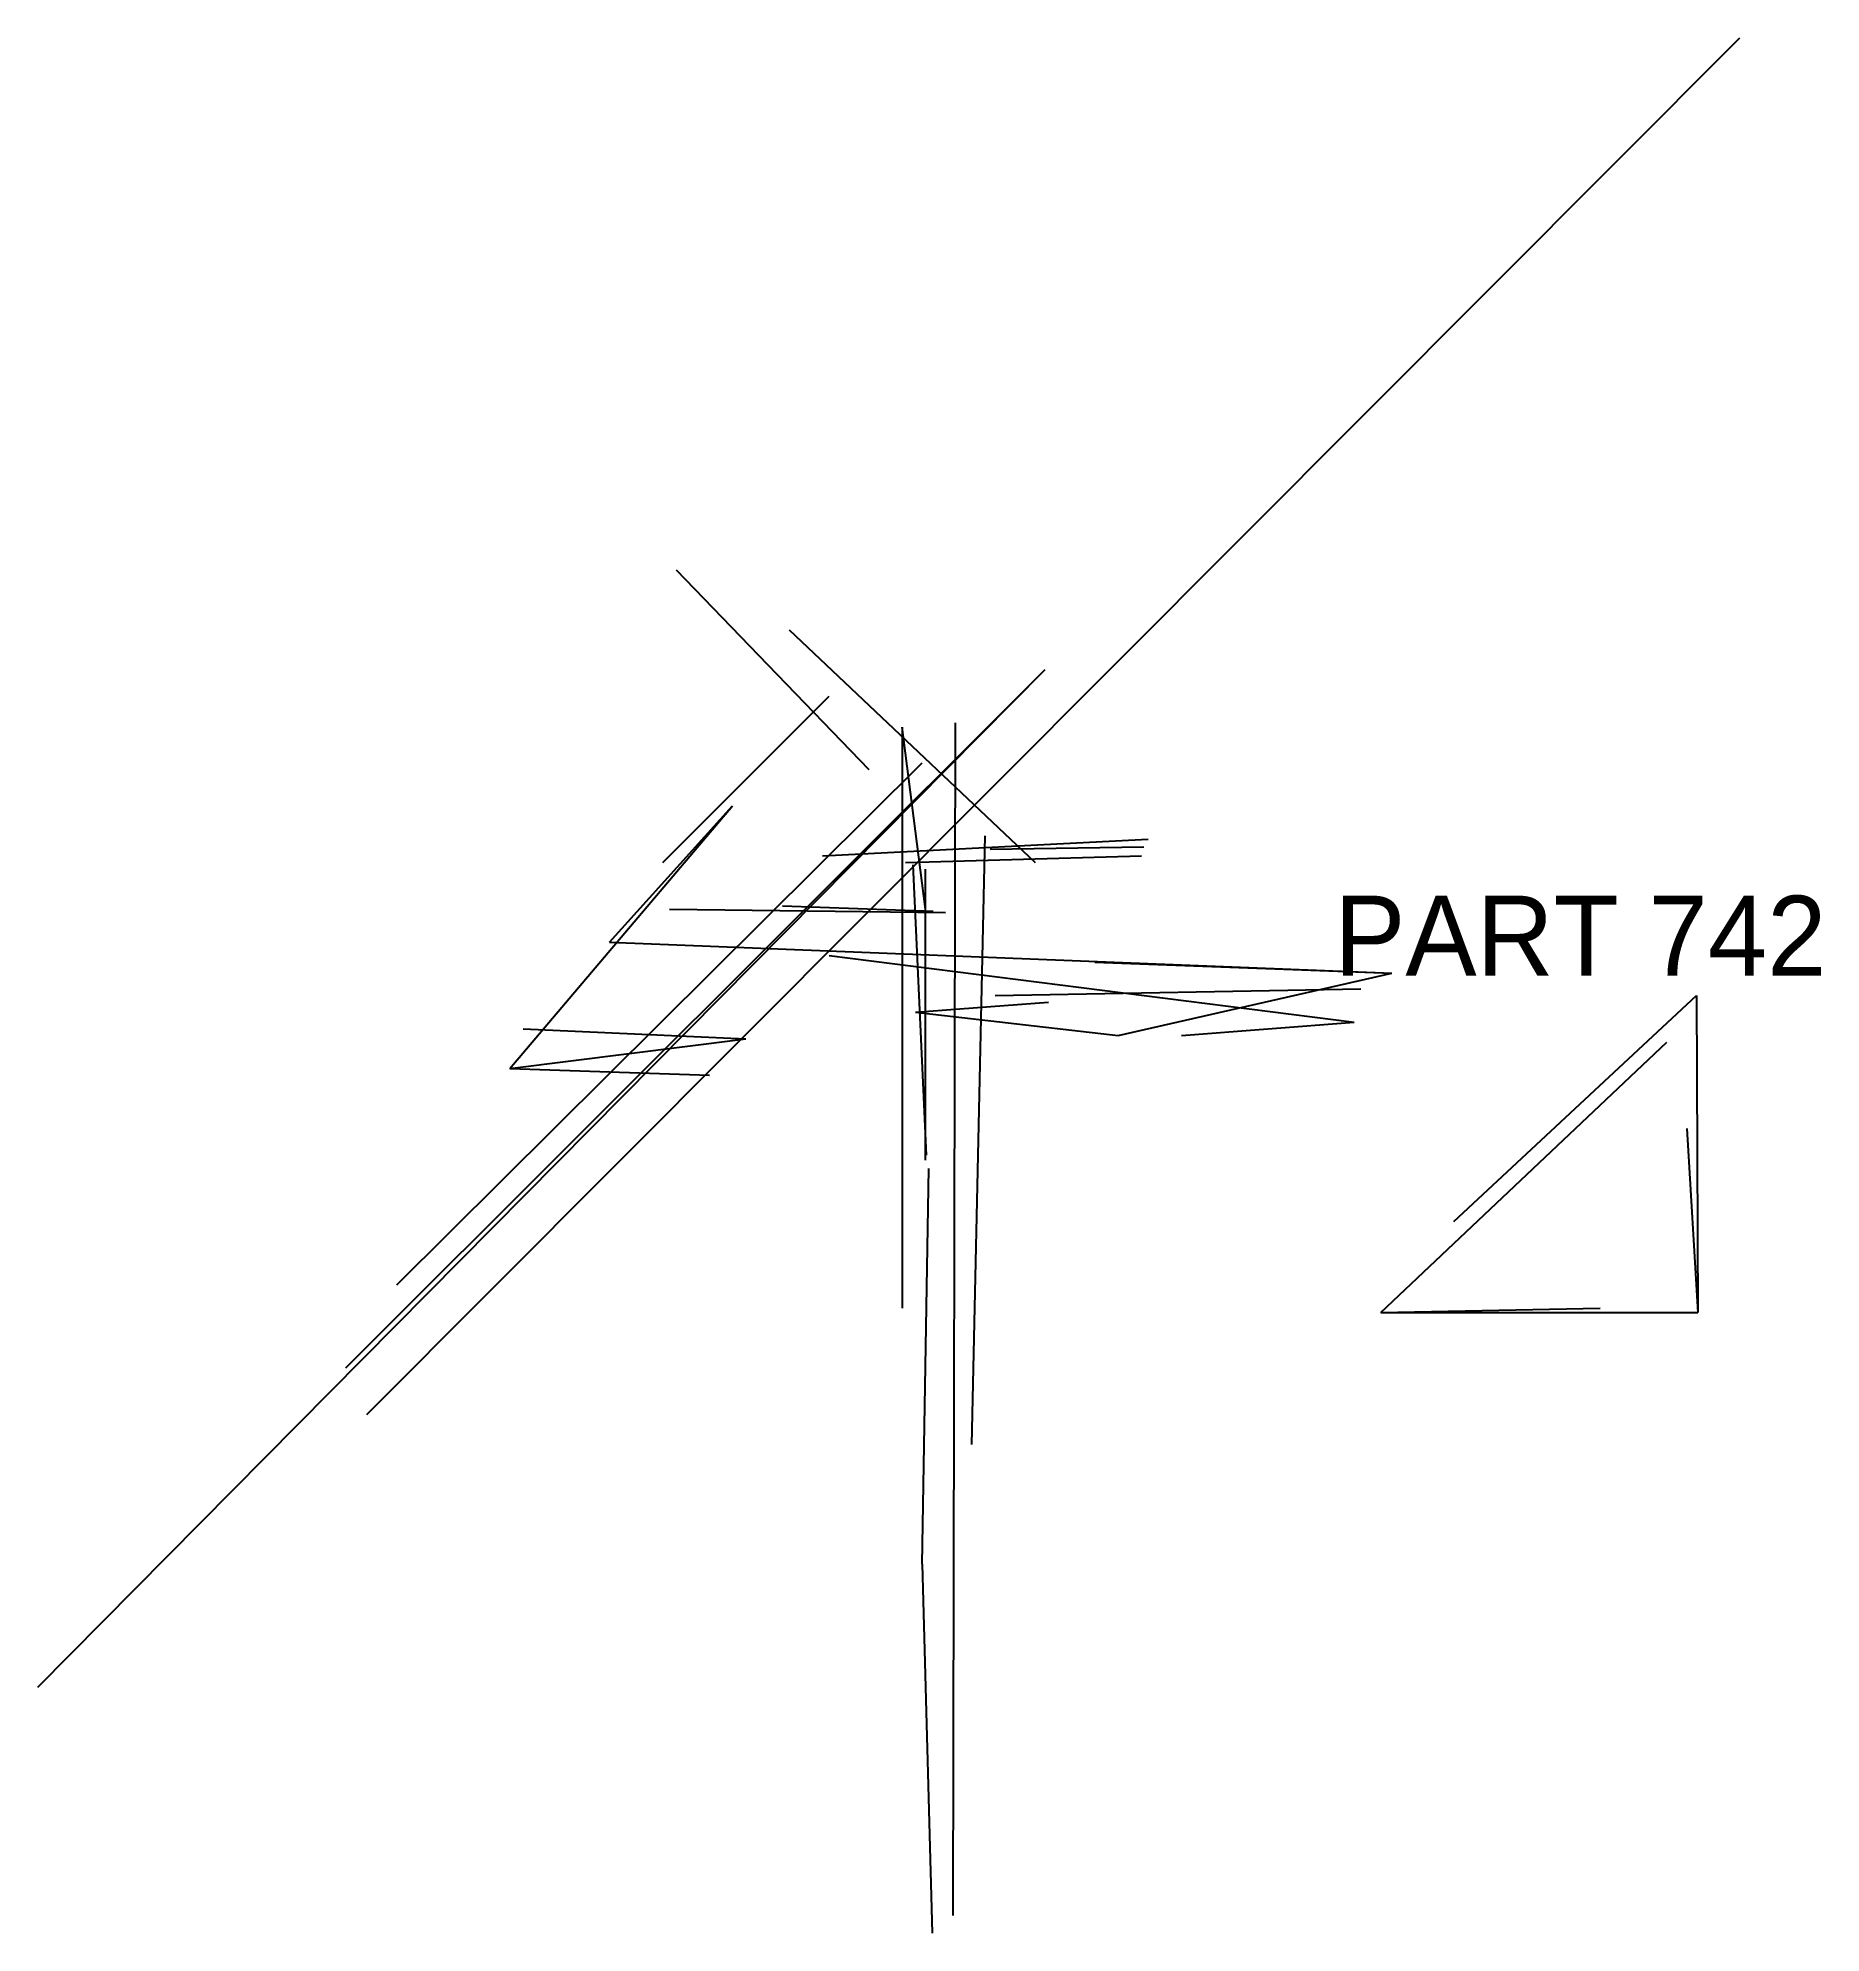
# Model space of a CAD drawing. Header units: millimetres. Extents: x 1152 to 1420, y 828 to 1113.
import ezdxf

# ---------------------------------------------------------------- set-up
doc = ezdxf.new("R2010")
doc.units = ezdxf.units.MM
doc.layers.add('ANNOTATIONS', color=3, linetype='Continuous')
doc.layers.add('GEOMETRY', color=7, linetype='Continuous')

msp = doc.modelspace()

# ---------------------------------------------------------------- linework, layer by layer
at = {"layer": 'GEOMETRY'}
for p, q in [((1201.5, 906), (1408, 1113)), ((1248, 1033), (1277, 1003)), ((1265, 1024), (1302, 989)), ((1152, 865), (1303.5, 1018)), ((1198.33, 913), (1303.5, 1018)), ((1246, 989), (1271, 1014)), ((1285.5, 982), (1282, 1009.33)), ((1282, 1009.33), (1282, 922)), ((1289.67, 830.67), (1290, 1010)), ((1206, 925.5), (1285, 1004)), ((1223, 958), (1256.5, 997.5)), ((1238, 977), (1256.5, 997.5)), ((1270, 990), (1319, 992.5)), ((1292.5, 901.5), (1294.5, 993)), ((1282.5, 989), (1318, 990)), ((1295.25, 991), (1318.33, 991.33)), ((1285.67, 945), (1283.67, 988.67)), ((1285.5, 944.25), (1285.5, 988)), ((1247, 982), (1288.5, 981.5)), ((1264, 982.5), (1286.67, 981.67)), ((1238, 977), (1355.67, 972.33)), ((1271, 975), (1350, 965)), ((1311, 974), (1355.67, 972.33)), ((1314.5, 963), (1355.67, 972.33)), ((1296, 969), (1351, 970)), ((1365, 935), (1401.5, 969)), ((1401.5, 969), (1401.67, 921.33)), ((1284, 966.5), (1304, 968)), ((1284, 966.5), (1314.5, 963)), ((1225, 964), (1258.5, 962.5)), ((1324, 963), (1350, 965)), ((1223, 958), (1258.5, 962.5)), ((1354, 921.33), (1397, 962)), ((1223, 958), (1253, 957)), ((1400, 949), (1401.67, 921.33)), ((1285, 883.5), (1286, 943)), ((1354, 921.33), (1387, 922)), ((1354, 921.33), (1401.67, 921.33)), ((1285, 883.5), (1286.5, 828))]:
    msp.add_line(p, q, dxfattribs=at)

# ---------------------------------------------------------------- texts
at = {"layer": 'ANNOTATIONS'}
msp.add_text('PART 742', height=12, dxfattribs=at).set_placement((1347, 972))

doc.saveas('drawing.dxf')
